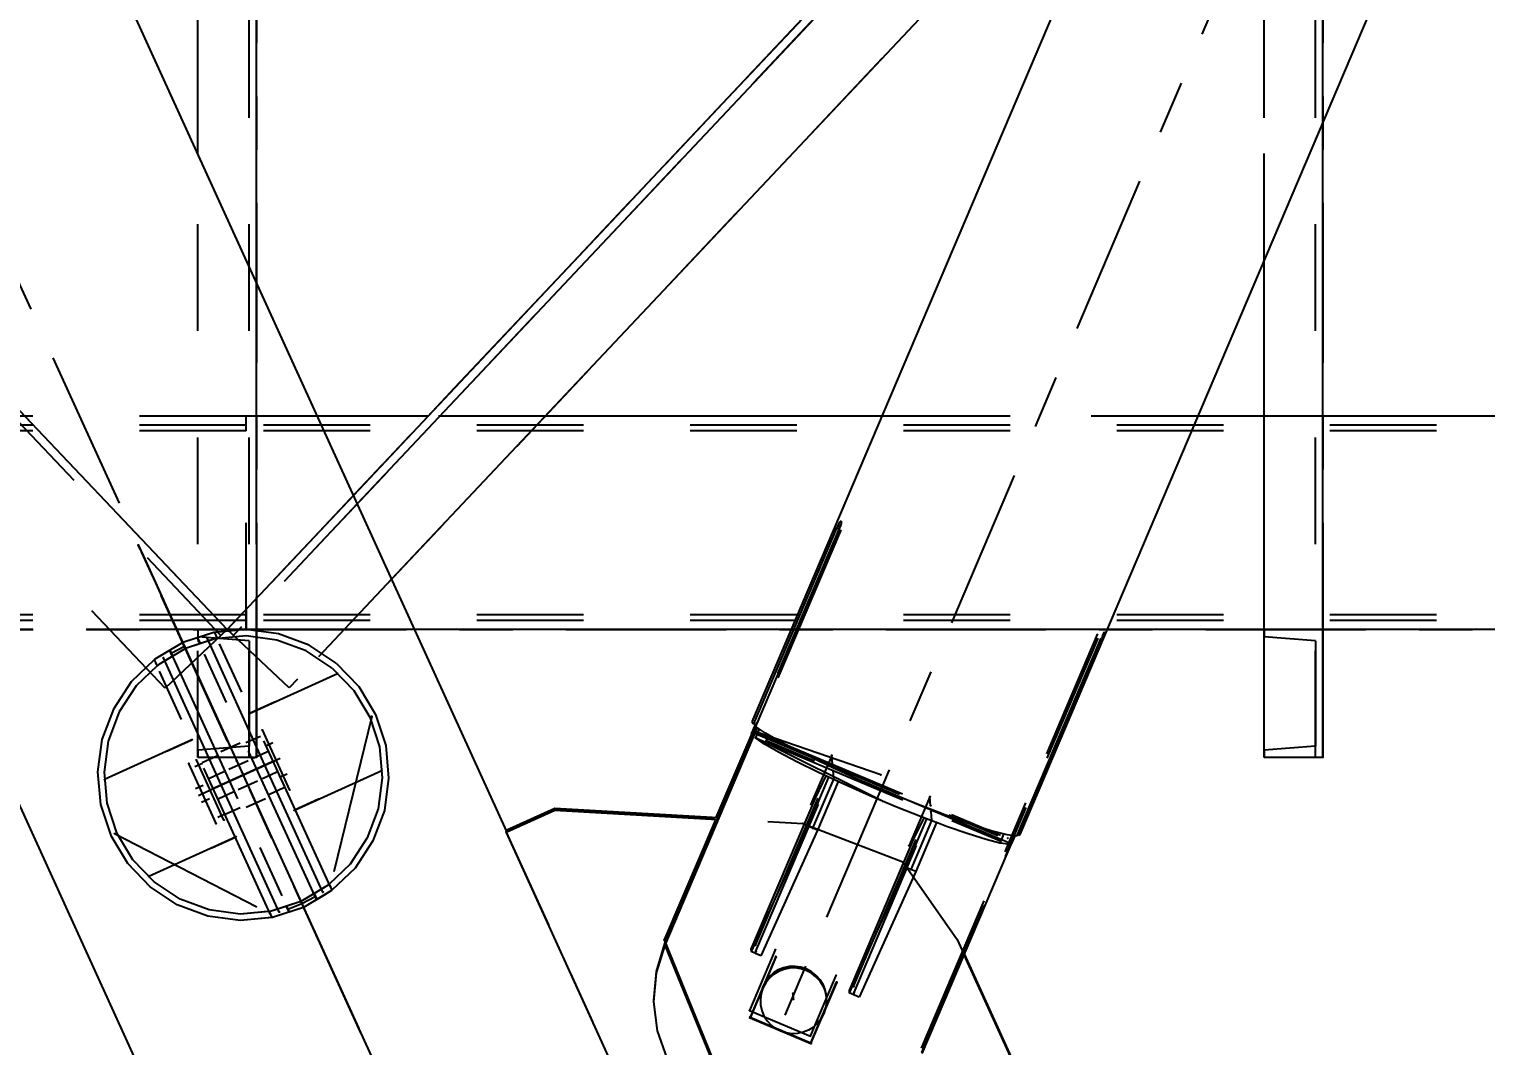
# Model space of a CAD drawing. Header units: millimetres. Extents: x 2368 to 8313, y 7493 to 11698.
# Drawn here: x 4632.32 to 4659.65, y 11265.61 to 11284.68 of the extents above; entities that cross this region are included whole.
import ezdxf

# ---------------------------------------------------------------- set-up
doc = ezdxf.new("R2010")
doc.units = ezdxf.units.MM
for name, pattern in [('XKITLINE00', [0]), ('XKITLINE02', [4, 2, -2]), ('XKITLINE03', [6, 3, -1, 1, -1])]:
    doc.linetypes.add(name, pattern=pattern)
doc.styles.add('ROMANS', font='romans.shx')
doc.dimstyles.new('MD300', dxfattribs={"dimtxt": 2.5, "dimasz": 2.5, "dimexe": 1, "dimexo": 1, "dimgap": 0.5, "dimtad": 1, "dimdec": 1, "dimlfac": 50, "dimrnd": 0.5, "dimdsep": 46, "dimtxsty": 'ROMANS', "dimcen": 1, "dimclrd": 146, "dimclre": 146, "dimclrt": 30, "dimadec": 1, "dimazin": 2, "dimtfac": 1, "dimtdec": 1, "dimtmove": 0, "dimatfit": 1, "dimfxl": 1, "dimtolj": 1, "dimtzin": 0, "dimlwd": -1, "dimlwe": -1, "dimarcsym": 0})

# ---------------------------------------------------------------- blocks, each defined once
blk = doc.blocks.new('*D36')
at = {"color": 146, "transparency": 16777216}
for p, q in [((3888.588, 11276.272), (3888.588, 10979.265)), ((5216.588, 11054.98), (5216.588, 10979.265)), ((3891.088, 10980.265), (5214.088, 10980.265))]:
    blk.add_line(p, q, dxfattribs=at)
for points in [[(3891.088, 10980.681), (3891.088, 10979.848), (3888.588, 10980.265)], [(5214.088, 10980.681), (5214.088, 10979.848), (5216.588, 10980.265)]]:
    blk.add_solid(points, dxfattribs=at)
at = {"layer": 'Defpoints', "color": 0, "transparency": 16777216}
for p in [(3888.588, 11277.272), (5216.588, 11055.98), (5216.588, 10980.265)]:
    blk.add_point(p, dxfattribs=at)
at = {"color": 30, "transparency": 16777216, "insert": (4552.588, 10982.015), "char_height": 2.5, "attachment_point": 5, "style": 'ROMANS'}
blk.add_mtext('\\A1;66400', dxfattribs=at)
blk = doc.blocks.new('*D38')
at = {"color": 146, "transparency": 16777216}
for p, q in [((3888.584, 11276.27), (3888.584, 10968.162)), ((6544.588, 11276.271), (6544.588, 10968.162)), ((6542.088, 10969.162), (3891.084, 10969.162))]:
    blk.add_line(p, q, dxfattribs=at)
for points in [[(3891.084, 10969.579), (3891.084, 10968.745), (3888.584, 10969.162)], [(6542.088, 10969.579), (6542.088, 10968.745), (6544.588, 10969.162)]]:
    blk.add_solid(points, dxfattribs=at)
at = {"layer": 'Defpoints', "color": 0, "transparency": 16777216}
for p in [(3888.584, 11277.27), (6544.588, 11277.271), (3888.584, 10969.162)]:
    blk.add_point(p, dxfattribs=at)
at = {"color": 30, "transparency": 16777216, "insert": (5216.586, 10970.912), "char_height": 2.5, "attachment_point": 5, "style": 'ROMANS'}
blk.add_mtext('\\A1;132800', dxfattribs=at)

msp = doc.modelspace()

# ---------------------------------------------------------------- linework, layer by layer
at = {"color": 8, "linetype": 'XKITLINE03'}
for p, q in [((4642.5881, 11256.9779), (4724.5881, 11449.801)), ((4642.5882, 11256.9779), (4724.5882, 11449.801)), ((4560.5881, 11436.8368), (4724.5881, 11077.119)), ((4560.5882, 11436.8368), (4724.5882, 11077.119)), ((4647.5367, 11275.3524), (4644.2374, 11267.5942)), ((4647.5368, 11275.3524), (4644.2375, 11267.5942)), ((4647.5428, 11275.2685), (4644.2435, 11267.5103)), ((4647.5428, 11275.2685), (4644.2436, 11267.5103)), ((4634.4073, 11274.9217), (4634.3707, 11275.002)), ((4634.3707, 11275.002), (4635.0836, 11273.4384)), ((4634.4073, 11274.9217), (4634.3708, 11275.002)), ((4634.3708, 11275.002), (4635.0836, 11273.4384)), ((4638.5366, 11265.8646), (4634.4073, 11274.9217)), ((4638.5366, 11265.8646), (4634.4073, 11274.9217)), ((4635.0836, 11273.4384), (4636.2188, 11270.9484)), ((4635.0836, 11273.4384), (4636.2189, 11270.9484)), ((4636.7475, 11270.8735), (4635.6607, 11273.2574)), ((4635.6607, 11273.2574), (4635.6607, 11273.2574)), ((4636.7476, 11270.8735), (4635.6607, 11273.2574)), ((4635.6607, 11273.2574), (4635.6607, 11273.2574)), ((4637.9709, 11268.5999), (4635.8335, 11273.2881)), ((4637.9709, 11268.5999), (4635.8335, 11273.2881)), ((4649.0624, 11265.5625), (4652.3617, 11273.3208)), ((4649.0625, 11265.5625), (4652.3617, 11273.3208)), ((4649.0685, 11265.4786), (4652.3678, 11273.2369)), ((4649.0685, 11265.4786), (4652.3678, 11273.2369)), ((4635.2388, 11273.098), (4634.9902, 11272.9682)), ((4635.2388, 11273.098), (4634.9902, 11272.9682)), ((4634.9902, 11272.9682), (4637.1764, 11268.173)), ((4634.9902, 11272.9682), (4637.1764, 11268.173)), ((4637.6859, 11268.4053), (4635.4997, 11273.2005)), ((4637.686, 11268.4053), (4635.4998, 11273.2005)), ((4636.8426, 11268.0855), (4634.7052, 11272.7737)), ((4636.8427, 11268.0855), (4634.7053, 11272.7737)), ((4635.9286, 11270.5001), (4634.8417, 11272.884)), ((4634.8417, 11272.884), (4634.8418, 11272.884)), ((4635.9287, 11270.5001), (4634.8418, 11272.884)), ((4634.8418, 11272.884), (4634.8418, 11272.884)), ((4636.4692, 11271.8456), (4638.1071, 11272.5923)), ((4636.4692, 11271.8456), (4638.107, 11272.5923)), ((4638.107, 11272.5923), (4638.107, 11272.5923)), ((4638.1071, 11272.5923), (4638.1071, 11272.5923)), ((4636.9242, 11272.053), (4636.4692, 11271.8456)), ((4636.9241, 11272.053), (4636.4692, 11271.8456)), ((4636.4692, 11271.8456), (4636.4692, 11271.8456)), ((4636.4692, 11271.8456), (4636.4692, 11271.8456)), ((4638.7493, 11271.7861), (4637.9709, 11268.5999)), ((4638.7493, 11271.7861), (4637.9709, 11268.5999)), ((4635.3773, 11271.3478), (4633.7394, 11270.6011)), ((4635.3773, 11271.3478), (4633.7395, 11270.6011)), ((4634.9223, 11271.1404), (4635.3773, 11271.3478)), ((4634.9224, 11271.1404), (4635.3773, 11271.3478)), ((4635.3773, 11271.3478), (4635.3773, 11271.3478)), ((4635.3773, 11271.3478), (4635.3773, 11271.3478)), ((4637.214, 11270.4047), (4636.6996, 11271.533)), ((4636.6996, 11271.533), (4636.6996, 11271.533)), ((4637.214, 11270.4047), (4636.6996, 11271.533)), ((4636.6996, 11271.533), (4636.6996, 11271.533)), ((4645.8742, 11271.4705), (4645.8861, 11271.4908)), ((4645.8742, 11271.4705), (4645.8861, 11271.4908)), ((4645.8899, 11271.4386), (4645.8742, 11271.4705)), ((4645.8899, 11271.4386), (4645.8742, 11271.4705)), ((4645.8861, 11271.4908), (4650.7388, 11269.4475)), ((4645.8861, 11271.4908), (4650.7387, 11269.4475)), ((4650.7426, 11269.3953), (4645.8899, 11271.4386)), ((4650.7425, 11269.3953), (4645.8899, 11271.4386)), ((4648.2965, 11270.6901), (4645.938, 11271.4997)), ((4645.938, 11271.4997), (4650.6823, 11269.502)), ((4648.2965, 11270.6901), (4645.938, 11271.4997)), ((4645.938, 11271.4997), (4650.6823, 11269.502)), ((4648.3321, 11270.196), (4645.9463, 11271.3841)), ((4645.9463, 11271.3841), (4650.6906, 11269.3864)), ((4648.3322, 11270.196), (4645.9464, 11271.3841)), ((4645.9464, 11271.3841), (4650.6907, 11269.3864)), ((4647.3774, 11271.0545), (4646.9874, 11270.1375)), ((4647.3773, 11271.0545), (4646.9874, 11270.1375)), ((4647.3895, 11270.8867), (4647.3773, 11271.0545)), ((4647.3895, 11270.8867), (4647.3774, 11271.0545)), ((4635.831, 11269.7742), (4635.3166, 11270.9025)), ((4635.3166, 11270.9025), (4635.3166, 11270.9025)), ((4635.831, 11269.7742), (4635.3166, 11270.9025)), ((4635.3166, 11270.9025), (4635.3166, 11270.9025)), ((4635.9765, 11269.8406), (4635.4621, 11270.9688)), ((4635.4621, 11270.9688), (4635.4621, 11270.9688)), ((4635.9766, 11269.8406), (4635.4622, 11270.9688)), ((4635.4622, 11270.9688), (4635.4622, 11270.9688)), ((4636.884, 11270.9357), (4635.7921, 11270.4379)), ((4636.884, 11270.9357), (4635.7922, 11270.4379)), ((4636.2188, 11270.9484), (4637.4833, 11268.1748)), ((4636.2189, 11270.9484), (4637.4834, 11268.1748)), ((4637.8344, 11268.4895), (4636.7475, 11270.8735)), ((4637.8344, 11268.4895), (4636.7476, 11270.8735)), ((4637.2988, 11270.0258), (4638.9367, 11270.7725)), ((4637.2989, 11270.0258), (4638.9367, 11270.7725)), ((4638.9367, 11270.7725), (4638.9367, 11270.7725)), ((4638.9367, 11270.7725), (4638.9367, 11270.7725)), ((4645.9465, 11267.4936), (4647.3895, 11270.8867)), ((4645.9466, 11267.4936), (4647.3895, 11270.8867)), ((4645.9546, 11267.3818), (4647.3976, 11270.7748)), ((4645.9546, 11267.3818), (4647.3975, 11270.7748)), ((4647.3975, 11270.7748), (4647.4097, 11270.607)), ((4647.3976, 11270.7748), (4647.4097, 11270.607)), ((4633.7394, 11270.6011), (4633.7394, 11270.6011)), ((4633.7395, 11270.6011), (4633.7395, 11270.6011)), ((4637.0155, 11268.1162), (4635.9286, 11270.5001)), ((4637.0155, 11268.1162), (4635.9287, 11270.5001)), ((4647.4097, 11270.607), (4647.0197, 11269.69)), ((4647.4097, 11270.607), (4647.0197, 11269.69)), ((4637.214, 11270.4047), (4637.214, 11270.4047)), ((4637.214, 11270.4047), (4637.214, 11270.4047)), ((4637.7538, 11270.2332), (4637.2988, 11270.0258)), ((4637.7538, 11270.2332), (4637.2989, 11270.0258)), ((4649.219, 11270.2791), (4648.829, 11269.362)), ((4649.2189, 11270.2791), (4648.829, 11269.362)), ((4649.2311, 11270.1113), (4649.2189, 11270.2791)), ((4649.2311, 11270.1113), (4649.219, 11270.2791)), ((4637.2988, 11270.0258), (4637.2988, 11270.0258)), ((4637.2989, 11270.0258), (4637.2989, 11270.0258)), ((4641.2724, 11269.6257), (4642.183, 11270.0377)), ((4641.2724, 11269.6257), (4642.183, 11270.0377)), ((4642.183, 11270.0377), (4646.8381, 11269.7771)), ((4642.183, 11270.0377), (4646.838, 11269.7771)), ((4647.7881, 11266.7182), (4649.2311, 11270.1113)), ((4647.7882, 11266.7182), (4649.2311, 11270.1113)), ((4647.7962, 11266.6063), (4649.2392, 11269.9994)), ((4647.7962, 11266.6063), (4649.2391, 11269.9994)), ((4649.2391, 11269.9994), (4649.2513, 11269.8316)), ((4649.2392, 11269.9994), (4649.2513, 11269.8316)), ((4635.831, 11269.7742), (4635.831, 11269.7742)), ((4635.831, 11269.7742), (4635.831, 11269.7742)), ((4635.9765, 11269.8406), (4635.9765, 11269.8406)), ((4635.9766, 11269.8406), (4635.9766, 11269.8406)), ((4646.838, 11269.7771), (4648.7099, 11269.0558)), ((4646.8381, 11269.7771), (4648.7099, 11269.0558)), ((4649.2513, 11269.8316), (4648.8613, 11268.9145)), ((4649.2513, 11269.8316), (4648.8613, 11268.9145)), ((4633.9268, 11269.5875), (4636.8426, 11268.0855)), ((4633.9269, 11269.5875), (4636.8427, 11268.0855)), ((4636.207, 11269.528), (4634.5691, 11268.7813)), ((4636.207, 11269.528), (4634.5691, 11268.7813)), ((4635.752, 11269.3206), (4636.207, 11269.528)), ((4635.7521, 11269.3206), (4636.207, 11269.528)), ((4636.207, 11269.528), (4636.207, 11269.528)), ((4636.207, 11269.528), (4636.207, 11269.528)), ((4649.5368, 11251.4977), (4641.2724, 11269.6257)), ((4649.5368, 11251.4977), (4641.2724, 11269.6257)), ((4650.7544, 11269.4156), (4650.7425, 11269.3953)), ((4650.7545, 11269.4156), (4650.7426, 11269.3953)), ((4648.7099, 11269.0558), (4649.7332, 11267.6012)), ((4648.7099, 11269.0558), (4649.7332, 11267.6012)), ((4634.5691, 11268.7813), (4634.5691, 11268.7813)), ((4634.5691, 11268.7813), (4634.5691, 11268.7813)), ((4637.4374, 11268.2756), (4637.6859, 11268.4053)), ((4637.4374, 11268.2756), (4637.686, 11268.4053)), ((4637.8344, 11268.4895), (4637.8344, 11268.4895)), ((4637.8344, 11268.4895), (4637.8344, 11268.4895)), ((4637.0155, 11268.1162), (4637.0155, 11268.1162)), ((4637.0155, 11268.1162), (4637.0155, 11268.1162)), ((4637.1764, 11268.173), (4637.4374, 11268.2756)), ((4637.1764, 11268.173), (4637.4374, 11268.2756)), ((4637.4833, 11268.1748), (4638.5, 11265.9448)), ((4637.4834, 11268.1748), (4638.5, 11265.9448)), ((4644.2374, 11267.5942), (4645.6282, 11264.1757)), ((4644.2375, 11267.5942), (4645.6282, 11264.1757)), ((4644.2435, 11267.5103), (4645.6342, 11264.0918)), ((4644.2436, 11267.5103), (4645.6343, 11264.0918)), ((4645.9431, 11267.5402), (4645.9465, 11267.4936)), ((4645.9432, 11267.5402), (4645.9466, 11267.4936)), ((4649.7332, 11267.6012), (4653.5738, 11259.1768)), ((4649.7332, 11267.6012), (4653.5738, 11259.1768)), ((4646.3193, 11267.4088), (4645.8357, 11266.2716)), ((4646.3193, 11267.4088), (4645.8357, 11266.2716)), ((4646.3285, 11267.282), (4645.8449, 11266.1448)), ((4646.3284, 11267.282), (4645.8449, 11266.1448)), ((4646.3295, 11267.2671), (4645.8459, 11266.1299)), ((4646.3296, 11267.2671), (4645.846, 11266.1299)), ((4645.958, 11267.3351), (4645.9546, 11267.3818)), ((4645.958, 11267.3351), (4645.9546, 11267.3818)), ((4646.9775, 11265.7909), (4647.4611, 11266.928)), ((4646.9775, 11265.7909), (4647.4611, 11266.928)), ((4646.9866, 11265.6641), (4647.4702, 11266.8012)), ((4646.9867, 11265.6641), (4647.4703, 11266.8012)), ((4646.9877, 11265.6492), (4647.4713, 11266.7863)), ((4646.9878, 11265.6492), (4647.4714, 11266.7863)), ((4647.7847, 11266.7648), (4647.7881, 11266.7182)), ((4647.7848, 11266.7648), (4647.7882, 11266.7182)), ((4646.6489, 11266.5924), (4646.657, 11266.4805)), ((4646.649, 11266.5924), (4646.6571, 11266.4805)), ((4647.7996, 11266.5597), (4647.7962, 11266.6063)), ((4647.7996, 11266.5597), (4647.7962, 11266.6063)), ((4645.8357, 11266.2716), (4646.9775, 11265.7909)), ((4645.8357, 11266.2716), (4646.9775, 11265.7909)), ((4645.8449, 11266.1448), (4646.9867, 11265.6641)), ((4645.8449, 11266.1448), (4646.9866, 11265.6641)), ((4645.8459, 11266.1299), (4646.9877, 11265.6492)), ((4645.846, 11266.1299), (4646.9878, 11265.6492))]:
    msp.add_line(p, q, dxfattribs=at)
at = {"color": 8, "linetype": 'XKITLINE00'}
for p, q in [((4712.0429, 11427.2703), (4645.8786, 11271.6849)), ((4717.0704, 11425.1534), (4650.9061, 11269.568)), ((4575.7522, 11413.3539), (4641.2803, 11269.6244)), ((4568.3579, 11410.017), (4709.0433, 11101.4374)), ((4647.512, 11275.402), (4647.4909, 11275.3618)), ((4647.5308, 11275.4313), (4647.512, 11275.402)), ((4647.5455, 11275.447), (4647.5308, 11275.4313)), ((4647.5529, 11275.404), (4647.5424, 11275.3643)), ((4647.5545, 11275.4474), (4647.5455, 11275.447)), ((4647.5571, 11275.4326), (4647.5529, 11275.404)), ((4647.5545, 11275.4474), (4647.5571, 11275.4326)), ((4647.4695, 11275.3148), (4645.9095, 11271.6466)), ((4647.5098, 11275.2671), (4645.9498, 11271.5989)), ((4647.4909, 11275.3618), (4647.4695, 11275.3148)), ((4647.5163, 11275.2951), (4647.4695, 11275.3148)), ((4647.535, 11275.3433), (4647.4909, 11275.3618)), ((4647.5261, 11275.3182), (4647.5098, 11275.2671)), ((4652.4389, 11273.2223), (4650.879, 11269.5541)), ((4652.4276, 11273.2543), (4652.4032, 11273.2066)), ((4652.4389, 11273.2223), (4652.4178, 11273.2312)), ((4652.4586, 11273.2701), (4652.4387, 11273.2785)), ((4652.4586, 11273.2701), (4652.4389, 11273.2223)), ((4652.4664, 11273.3351), (4652.448, 11273.2987)), ((4652.4747, 11273.3124), (4652.4586, 11273.2701)), ((4652.4804, 11273.3596), (4652.4664, 11273.3351)), ((4652.4857, 11273.345), (4652.4747, 11273.3124)), ((4652.4887, 11273.3698), (4652.4804, 11273.3596)), ((4652.4906, 11273.3648), (4652.4857, 11273.345)), ((4652.4887, 11273.3698), (4652.4906, 11273.3648)), ((4652.4032, 11273.2066), (4650.8432, 11269.5384)), ((4645.9695, 11271.5852), (4644.2425, 11267.5243)), ((4645.9802, 11271.5777), (4644.2446, 11267.4963)), ((4645.941, 11271.6333), (4645.8767, 11271.4821)), ((4645.8786, 11271.6849), (4645.9095, 11271.6466)), ((4645.9521, 11271.6287), (4645.8786, 11271.456)), ((4645.9562, 11271.5945), (4645.8899, 11271.4386)), ((4645.9609, 11271.625), (4645.9095, 11271.6466)), ((4646.1355, 11271.4697), (4645.9498, 11271.5989)), ((4645.8762, 11271.464), (4645.2056, 11269.8871)), ((4645.8835, 11271.4485), (4645.2192, 11269.8863)), ((4645.8742, 11271.4705), (4645.8786, 11271.456)), ((4645.8786, 11271.456), (4645.8899, 11271.4386)), ((4645.9038, 11271.4328), (4645.8899, 11271.4386)), ((4646.0176, 11271.5517), (4645.9464, 11271.3841)), ((4646.116, 11271.2664), (4645.9464, 11271.3841)), ((4646.1893, 11271.4387), (4646.116, 11271.2664)), ((4646.4385, 11271.2953), (4646.1355, 11271.4697)), ((4646.378, 11271.114), (4646.116, 11271.2664)), ((4646.7214, 11270.9335), (4646.378, 11271.114)), ((4646.8394, 11271.0874), (4646.4385, 11271.2953)), ((4647.3182, 11270.8564), (4646.8394, 11271.0874)), ((4647.1317, 11270.7324), (4646.7214, 11270.9335)), ((4647.8509, 11270.6139), (4647.3182, 11270.8564)), ((4647.3176, 11270.6458), (4646.9277, 11269.7288)), ((4647.2671, 11270.6696), (4647.0715, 11270.2634)), ((4647.4991, 11270.562), (4647.1118, 11269.6512)), ((4647.5917, 11270.5191), (4647.1317, 11270.7324)), ((4647.3176, 11270.6462), (4647.3176, 11270.6458)), ((4647.326, 11270.6423), (4647.3176, 11270.6458)), ((4648.082, 11270.3026), (4647.5917, 11270.5191)), ((4648.4107, 11270.372), (4647.8509, 11270.6139)), ((4647.0715, 11270.2634), (4645.8626, 11267.4205)), ((4648.5822, 11270.092), (4648.082, 11270.3026)), ((4648.9696, 11270.1428), (4648.4107, 11270.372)), ((4642.1817, 11270.0564), (4641.2711, 11269.6444)), ((4642.1844, 11270.0191), (4641.2738, 11269.6071)), ((4642.1817, 11270.0564), (4642.1844, 11270.0191)), ((4645.2464, 11269.8848), (4642.1817, 11270.0564)), ((4645.231, 11269.8485), (4642.1844, 11270.0191)), ((4649.071, 11269.8962), (4648.5822, 11270.092)), ((4649.4996, 11269.9379), (4648.9696, 11270.1428)), ((4649.974, 11269.7675), (4649.4996, 11269.9379)), ((4646.9277, 11269.7288), (4645.8659, 11267.3739)), ((4647.1118, 11269.6512), (4646.9277, 11269.7288)), ((4649.1565, 11269.8639), (4648.7692, 11268.9533)), ((4649.1038, 11269.8838), (4648.9131, 11269.4879)), ((4649.3434, 11269.7928), (4648.9534, 11268.8758)), ((4649.335, 11269.7963), (4649.071, 11269.8962)), ((4649.3434, 11269.7928), (4649.335, 11269.7963)), ((4649.3434, 11269.7932), (4649.3434, 11269.7928)), ((4649.5281, 11269.7233), (4649.3435, 11269.7931)), ((4649.9342, 11269.5807), (4649.5281, 11269.7233)), ((4650.3692, 11269.6402), (4649.974, 11269.7675)), ((4641.2733, 11269.6132), (4641.2738, 11269.6071)), ((4641.2738, 11269.6071), (4649.5382, 11251.4791)), ((4647.1118, 11269.6512), (4646.0501, 11267.2964)), ((4648.9131, 11269.4879), (4647.7042, 11266.6451)), ((4650.8042, 11269.5437), (4649.0695, 11265.4647)), ((4650.2722, 11269.4743), (4649.9342, 11269.5807)), ((4650.5279, 11269.4086), (4650.2722, 11269.4743)), ((4650.6652, 11269.5624), (4650.3692, 11269.6402)), ((4650.6006, 11269.5794), (4650.5279, 11269.4086)), ((4650.6907, 11269.3864), (4650.5279, 11269.4086)), ((4650.8432, 11269.5384), (4650.6652, 11269.5624)), ((4650.7601, 11269.5496), (4650.6907, 11269.3864)), ((4650.752, 11269.404), (4650.7426, 11269.3953)), ((4650.811, 11269.5428), (4650.752, 11269.404)), ((4650.879, 11269.5541), (4650.8543, 11269.5645)), ((4650.9061, 11269.568), (4650.879, 11269.5541)), ((4648.7692, 11268.9533), (4647.7075, 11266.5985)), ((4648.9534, 11268.8758), (4647.8917, 11266.5209)), ((4648.9534, 11268.8758), (4648.7692, 11268.9533)), ((4644.2425, 11267.5243), (4644.0828, 11267.0025)), ((4644.2446, 11267.4963), (4644.0848, 11266.9746)), ((4644.2425, 11267.5243), (4644.2446, 11267.4963)), ((4645.8626, 11267.4205), (4645.8659, 11267.3739)), ((4646.0501, 11267.2964), (4645.8659, 11267.3739)), ((4649.8565, 11267.3151), (4653.0453, 11260.3204)), ((4649.8634, 11267.3314), (4653.0592, 11260.3214)), ((4644.0828, 11267.0025), (4644.0355, 11266.4592)), ((4644.0848, 11266.9746), (4644.0375, 11266.4312)), ((4644.0828, 11267.0025), (4644.0848, 11266.9746)), ((4646.2835, 11266.9729), (4646.2033, 11266.9008)), ((4646.2846, 11266.958), (4646.2044, 11266.8859)), ((4646.2846, 11266.958), (4646.2044, 11266.8859)), ((4646.2857, 11266.9431), (4646.2054, 11266.871)), ((4646.3751, 11267.0301), (4646.2835, 11266.9729)), ((4646.3762, 11267.0152), (4646.2846, 11266.958)), ((4646.3762, 11267.0152), (4646.2846, 11266.958)), ((4646.3773, 11267.0003), (4646.2857, 11266.9431)), ((4646.4753, 11267.0706), (4646.3751, 11267.0301)), ((4646.4764, 11267.0556), (4646.3762, 11267.0152)), ((4646.4764, 11267.0556), (4646.3762, 11267.0152)), ((4646.4775, 11267.0407), (4646.3773, 11267.0003)), ((4646.581, 11267.0931), (4646.4753, 11267.0706)), ((4646.5821, 11267.0782), (4646.4764, 11267.0556)), ((4646.5821, 11267.0782), (4646.4764, 11267.0556)), ((4646.5832, 11267.0632), (4646.4775, 11267.0407)), ((4646.689, 11267.097), (4646.581, 11267.0931)), ((4646.6901, 11267.0821), (4646.5821, 11267.0782)), ((4646.6901, 11267.0821), (4646.5821, 11267.0782)), ((4646.6912, 11267.0672), (4646.5832, 11267.0632)), ((4646.796, 11267.0822), (4646.689, 11267.097)), ((4646.7971, 11267.0672), (4646.6901, 11267.0821)), ((4646.7971, 11267.0672), (4646.6901, 11267.0821)), ((4646.7982, 11267.0523), (4646.6912, 11267.0672)), ((4646.8988, 11267.0491), (4646.796, 11267.0822)), ((4646.8999, 11267.0341), (4646.7971, 11267.0672)), ((4646.8999, 11267.0341), (4646.7971, 11267.0672)), ((4646.901, 11267.0192), (4646.7982, 11267.0523)), ((4646.8988, 11267.0491), (4646.8999, 11267.0341)), ((4646.9943, 11266.9987), (4646.8988, 11267.0491)), ((4646.9954, 11266.9838), (4646.8999, 11267.0341)), ((4646.8999, 11267.0341), (4646.901, 11267.0192)), ((4646.9954, 11266.9838), (4646.8999, 11267.0341)), ((4646.9965, 11266.9688), (4646.901, 11267.0192)), ((4647.0795, 11266.9326), (4646.9943, 11266.9987)), ((4647.0806, 11266.9176), (4646.9954, 11266.9838)), ((4647.0806, 11266.9176), (4646.9954, 11266.9838)), ((4647.0817, 11266.9027), (4646.9965, 11266.9688)), ((4647.0795, 11266.9326), (4647.1519, 11266.8527)), ((4646.0862, 11266.7209), (4646.0528, 11266.6185)), ((4646.0872, 11266.706), (4646.0539, 11266.6036)), ((4646.0872, 11266.706), (4646.0539, 11266.6036)), ((4646.0883, 11266.691), (4646.055, 11266.5887)), ((4646.1368, 11266.8159), (4646.0862, 11266.7209)), ((4646.0862, 11266.7209), (4646.0872, 11266.706)), ((4646.1379, 11266.801), (4646.0872, 11266.706)), ((4646.1379, 11266.801), (4646.0872, 11266.706)), ((4646.0872, 11266.706), (4646.0883, 11266.691)), ((4646.139, 11266.7861), (4646.0883, 11266.691)), ((4646.2033, 11266.9008), (4646.1368, 11266.8159)), ((4646.2044, 11266.8859), (4646.1379, 11266.801)), ((4646.2044, 11266.8859), (4646.1379, 11266.801)), ((4646.2054, 11266.871), (4646.139, 11266.7861)), ((4647.0806, 11266.9176), (4647.153, 11266.8378)), ((4647.0806, 11266.9176), (4647.153, 11266.8378)), ((4647.0817, 11266.9027), (4647.1541, 11266.8229)), ((4647.1519, 11266.8527), (4647.2092, 11266.7615)), ((4647.153, 11266.8378), (4647.2103, 11266.7466)), ((4647.153, 11266.8378), (4647.2103, 11266.7466)), ((4647.1541, 11266.8229), (4647.2114, 11266.7317)), ((4647.2092, 11266.7615), (4647.2498, 11266.6618)), ((4647.2103, 11266.7466), (4647.2509, 11266.6469)), ((4647.2103, 11266.7466), (4647.2509, 11266.6469)), ((4647.2114, 11266.7317), (4647.252, 11266.632)), ((4647.2498, 11266.6618), (4647.2724, 11266.5566)), ((4644.0355, 11266.4592), (4644.0375, 11266.4312)), ((4644.0375, 11266.4312), (4644.1047, 11265.89)), ((4646.0528, 11266.6185), (4646.0379, 11266.5119)), ((4646.0539, 11266.6036), (4646.039, 11266.497)), ((4646.0539, 11266.6036), (4646.039, 11266.497)), ((4646.055, 11266.5887), (4646.04, 11266.4821)), ((4646.04, 11266.4821), (4646.0439, 11266.3745)), ((4647.2509, 11266.6469), (4647.2734, 11266.5417)), ((4647.2509, 11266.6469), (4647.2734, 11266.5417)), ((4647.252, 11266.632), (4647.2745, 11266.5268)), ((4647.2784, 11266.4192), (4647.2634, 11266.3127)), ((4647.2745, 11266.5268), (4647.2784, 11266.4192)), ((4647.7042, 11266.6451), (4647.7075, 11266.5985)), ((4647.8917, 11266.5209), (4647.7075, 11266.5985)), ((4646.0439, 11266.3745), (4646.0665, 11266.2693)), ((4646.0665, 11266.2693), (4646.107, 11266.1696)), ((4646.107, 11266.1696), (4646.1644, 11266.0784)), ((4647.1794, 11266.1152), (4647.113, 11266.0303)), ((4647.2301, 11266.2103), (4647.1794, 11266.1152)), ((4647.2634, 11266.3127), (4647.2301, 11266.2103)), ((4644.1047, 11265.89), (4644.2835, 11265.3747)), ((4646.1644, 11266.0784), (4646.2367, 11265.9986)), ((4646.322, 11265.9325), (4646.2367, 11265.9986)), ((4646.4174, 11265.8821), (4646.322, 11265.9325)), ((4646.5202, 11265.849), (4646.4174, 11265.8821)), ((4646.6273, 11265.8342), (4646.5202, 11265.849)), ((4646.7353, 11265.8381), (4646.6273, 11265.8342)), ((4646.8409, 11265.8606), (4646.7353, 11265.8381)), ((4646.9411, 11265.901), (4646.8409, 11265.8606)), ((4647.0327, 11265.9582), (4646.9411, 11265.901)), ((4647.113, 11266.0303), (4647.0327, 11265.9582))]:
    msp.add_line(p, q, dxfattribs=at)
at = {"color": 3, "linetype": 'XKITLINE02'}
for p, q in [((4635.922, 11273.3061), (4616.432, 11293.8566)), ((4636.0381, 11273.4162), (4616.5481, 11293.9667)), ((4655.3854, 11293.9644), (4636.0381, 11273.4162)), ((4655.5019, 11293.8547), (4636.1546, 11273.3065)), ((4635.4881, 11271.0162), (4635.4881, 11293.4162)), ((4636.4481, 11271.0162), (4636.4481, 11293.4162)), ((4636.4481, 11271.0162), (4636.4481, 11293.4162)), ((4636.5881, 11271.0162), (4636.5881, 11293.4162)), ((4655.4881, 11280.3425), (4655.4881, 11293.4162)), ((4655.4881, 11271.0162), (4655.4881, 11293.4162)), ((4656.4481, 11271.0162), (4656.4481, 11293.4162)), ((4656.4481, 11271.0162), (4656.4481, 11293.4162)), ((4656.5881, 11282.9291), (4656.5881, 11293.4162)), ((4656.5881, 11271.0162), (4656.5881, 11293.4162)), ((4634.8771, 11272.3152), (4615.3872, 11292.8657)), ((4656.5503, 11292.8676), (4637.203, 11272.3194)), ((4636.0381, 11273.4162), (4625.6349, 11284.3855)), ((4635.922, 11273.3061), (4625.839, 11283.9378)), ((4635.4881, 11271.0162), (4635.4881, 11282.3291)), ((4634.8772, 11272.3152), (4627.6763, 11279.9079)), ((4636.5881, 11271.0162), (4636.5881, 11279.9163)), ((4636.3956, 11277.4162), (4299.3994, 11277.4162)), ((4636.3955, 11277.4162), (4299.3994, 11277.4162)), ((4636.3955, 11277.4162), (4628.8123, 11277.4162)), ((4636.3955, 11273.4162), (4636.3955, 11277.4162)), ((4636.3956, 11277.4162), (4636.3956, 11277.4162)), ((4636.3956, 11277.1398), (4636.3956, 11277.4162)), ((4636.3956, 11273.4162), (4636.3956, 11277.4162)), ((4637.7279, 11277.4162), (4636.3956, 11277.4162)), ((4970.7229, 11277.4162), (4636.3956, 11277.4162)), ((4970.7228, 11277.4162), (4636.3956, 11277.4162)), ((4636.3956, 11277.1398), (4636.3956, 11277.4162)), ((4636.3956, 11273.4162), (4636.3956, 11277.4162)), ((4636.3956, 11277.1398), (4636.3956, 11277.4162)), ((4636.3956, 11273.4162), (4636.3956, 11277.4162)), ((4642.0019, 11277.4162), (4639.8043, 11277.4162)), ((4654.2436, 11277.4162), (4648.3158, 11277.4162)), ((4656.5881, 11277.4162), (4655.4881, 11277.4162)), ((4636.3956, 11277.2462), (4299.3994, 11277.2462)), ((4636.3955, 11277.2462), (4299.3994, 11277.2462)), ((4636.3956, 11277.1398), (4299.3994, 11277.1398)), ((4636.3955, 11277.1398), (4299.3994, 11277.1398)), ((4970.7229, 11277.2462), (4636.3956, 11277.2462)), ((4970.7228, 11277.2462), (4636.3956, 11277.2462)), ((4970.7229, 11277.1398), (4636.3956, 11277.1398)), ((4970.7228, 11277.1398), (4636.3956, 11277.1398)), ((4638.4053, 11275.9304), (4636.0381, 11273.4162)), ((4638.477, 11275.7731), (4636.1546, 11273.3065)), ((4639.1223, 11274.3578), (4637.203, 11272.3194)), ((4636.3955, 11273.7958), (4636.3955, 11273.4162)), ((4636.3956, 11273.7959), (4636.3956, 11273.4162)), ((4636.3956, 11273.6926), (4299.3994, 11273.6926)), ((4636.3955, 11273.6926), (4299.3994, 11273.6926)), ((4636.3956, 11273.5862), (4299.3994, 11273.5862)), ((4636.3955, 11273.5862), (4299.3994, 11273.5862)), ((4970.7229, 11273.6926), (4636.3956, 11273.6926)), ((4970.7228, 11273.6926), (4636.3956, 11273.6926)), ((4970.7229, 11273.5862), (4636.3956, 11273.5862)), ((4970.7228, 11273.5862), (4636.3956, 11273.5862)), ((4636.3956, 11273.4162), (4299.3994, 11273.4162)), ((4636.3955, 11273.4162), (4630.6359, 11273.4162)), ((4636.0381, 11273.4162), (4634.8771, 11272.3152)), ((4636.0381, 11273.4162), (4634.8772, 11272.3152)), ((4635.7867, 11273.3605), (4635.2056, 11273.1708)), ((4635.4734, 11273.2583), (4635.2056, 11273.1708)), ((4635.811, 11273.243), (4635.2554, 11273.0616)), ((4635.6361, 11273.3113), (4635.4734, 11273.2583)), ((4635.4734, 11273.2583), (4635.5232, 11273.1491)), ((4635.4734, 11273.2583), (4635.5232, 11273.1491)), ((4635.4735, 11273.2583), (4635.5232, 11273.1491)), ((4635.4735, 11273.2583), (4635.5232, 11273.1491)), ((4635.4814, 11273.2609), (4635.5312, 11273.1517)), ((4635.4814, 11273.2609), (4635.5312, 11273.1517)), ((4635.4881, 11273.4162), (4635.4881, 11273.2802)), ((4636.5881, 11273.4162), (4635.4881, 11273.4162)), ((4635.4881, 11273.4162), (4635.4881, 11273.2802)), ((4636.4481, 11273.2034), (4635.4881, 11273.2802)), ((4635.7867, 11273.3605), (4635.6361, 11273.3113)), ((4635.811, 11273.243), (4635.6858, 11273.2022)), ((4636.3955, 11273.4162), (4635.7867, 11273.3605)), ((4635.8, 11273.3617), (4635.7867, 11273.3605)), ((4635.7999, 11273.3617), (4635.8523, 11273.2468)), ((4635.7999, 11273.3617), (4635.8523, 11273.2468)), ((4636.3955, 11273.4162), (4635.8, 11273.3617)), ((4635.8, 11273.3617), (4635.8524, 11273.2468)), ((4635.8, 11273.3617), (4635.8524, 11273.2468)), ((4636.393, 11273.2962), (4635.811, 11273.243)), ((4636.393, 11273.2962), (4635.811, 11273.243)), ((4637.203, 11272.3194), (4636.0381, 11273.4162)), ((4637.203, 11272.3194), (4636.0381, 11273.4162)), ((4636.9723, 11273.2186), (4636.393, 11273.2962)), ((4636.9723, 11273.2186), (4636.393, 11273.2962)), ((4637.0014, 11273.335), (4636.3955, 11273.4162)), ((4637.0014, 11273.335), (4636.3955, 11273.4162)), ((4636.3956, 11273.4162), (4636.3956, 11273.4162)), ((4970.7229, 11273.4162), (4636.3956, 11273.4162)), ((4639.5516, 11273.4162), (4636.3956, 11273.4162)), ((4970.7228, 11273.4162), (4636.3956, 11273.4162)), ((4636.5881, 11273.4162), (4636.5881, 11271.0162)), ((4636.5881, 11273.4162), (4636.5881, 11271.0162)), ((4637.5198, 11273.014), (4636.9723, 11273.2186)), ((4637.5197, 11273.014), (4636.9723, 11273.2186)), ((4637.5741, 11273.121), (4637.0014, 11273.335)), ((4637.5741, 11273.121), (4637.0014, 11273.335)), ((4652.5426, 11273.4162), (4646.6148, 11273.4162)), ((4656.5881, 11273.4162), (4655.4881, 11273.4162)), ((4655.4881, 11273.4162), (4655.4881, 11273.2802)), ((4656.5881, 11273.4162), (4655.4881, 11273.4162)), ((4655.4881, 11273.4162), (4655.4881, 11273.2802)), ((4656.4481, 11273.2034), (4655.4881, 11273.2802)), ((4656.5881, 11273.4162), (4656.5881, 11271.0162)), ((4656.5881, 11273.4162), (4656.5881, 11271.0162)), ((4634.8172, 11272.938), (4634.6812, 11272.8565)), ((4635.2056, 11273.1708), (4634.6813, 11272.8565)), ((4635.2554, 11273.0616), (4634.7541, 11272.7612)), ((4635.2056, 11273.1708), (4634.8172, 11272.938)), ((4635.2554, 11273.0616), (4634.8669, 11272.8288)), ((4634.9567, 11273.0216), (4635.0065, 11272.9125)), ((4634.9567, 11273.0216), (4635.0065, 11272.9125)), ((4634.9639, 11273.0259), (4635.0137, 11272.9168)), ((4634.9639, 11273.0259), (4635.0137, 11272.9168)), ((4634.9639, 11273.0259), (4635.0137, 11272.9168)), ((4634.9639, 11273.0259), (4635.0137, 11272.9168)), ((4635.6858, 11273.2022), (4635.2554, 11273.0616)), ((4636.4481, 11273.2034), (4636.4481, 11271.229)), ((4636.4481, 11273.2034), (4636.4481, 11271.229)), ((4638.0079, 11272.6927), (4637.5197, 11273.014)), ((4638.008, 11272.6927), (4637.5198, 11273.014)), ((4638.0848, 11272.7849), (4637.5741, 11273.121)), ((4638.0847, 11272.7849), (4637.5741, 11273.121)), ((4656.4481, 11273.2034), (4656.4481, 11271.229)), ((4656.4481, 11273.2034), (4656.4481, 11271.229)), ((4634.6716, 11272.8473), (4634.24, 11272.4334)), ((4634.6717, 11272.8473), (4634.24, 11272.4334)), ((4634.7241, 11272.7324), (4634.3322, 11272.3567)), ((4634.7241, 11272.7324), (4634.3322, 11272.3567)), ((4634.6716, 11272.8473), (4634.7241, 11272.7324)), ((4634.6717, 11272.8473), (4634.6716, 11272.8473)), ((4634.6813, 11272.8565), (4634.6717, 11272.8473)), ((4634.6812, 11272.8565), (4634.6717, 11272.8473)), ((4634.6717, 11272.8473), (4634.6717, 11272.8473)), ((4634.6717, 11272.8473), (4634.7241, 11272.7324)), ((4634.6717, 11272.8473), (4634.7241, 11272.7324)), ((4634.6717, 11272.8473), (4634.7241, 11272.7324)), ((4634.7489, 11272.7562), (4634.7241, 11272.7324)), ((4634.7304, 11272.7385), (4634.7241, 11272.7324)), ((4634.7241, 11272.7324), (4634.7241, 11272.7324)), ((4634.7241, 11272.7324), (4634.7241, 11272.7324)), ((4634.7541, 11272.7612), (4634.7304, 11272.7385)), ((4634.7541, 11272.7612), (4634.7489, 11272.7562)), ((4634.8669, 11272.8288), (4634.7541, 11272.7612)), ((4638.0079, 11272.6927), (4638.4124, 11272.2708)), ((4638.008, 11272.6927), (4638.4125, 11272.2708)), ((4638.0847, 11272.7849), (4638.5078, 11272.3436)), ((4638.0848, 11272.7849), (4638.5078, 11272.3436)), ((4634.24, 11272.4334), (4633.9039, 11271.9228)), ((4634.24, 11272.4334), (4633.9039, 11271.9228)), ((4634.3322, 11272.3567), (4634.0109, 11271.8684)), ((4634.3322, 11272.3567), (4634.0109, 11271.8684)), ((4638.4124, 11272.2708), (4638.7129, 11271.7695)), ((4638.4125, 11272.2708), (4638.7129, 11271.7695)), ((4638.5078, 11272.3436), (4638.8221, 11271.8193)), ((4638.5078, 11272.3436), (4638.8221, 11271.8193)), ((4633.9039, 11271.9228), (4633.6899, 11271.3501)), ((4633.9039, 11271.9228), (4633.6899, 11271.3501)), ((4634.0109, 11271.8684), (4633.8063, 11271.321)), ((4634.0109, 11271.8684), (4633.8063, 11271.321)), ((4638.7129, 11271.7695), (4638.8943, 11271.2139)), ((4638.7129, 11271.7695), (4638.8943, 11271.2139)), ((4638.8221, 11271.8193), (4639.0119, 11271.2381)), ((4638.8221, 11271.8193), (4639.0118, 11271.2381)), ((4633.6899, 11271.3501), (4633.6087, 11270.7442)), ((4633.6899, 11271.3501), (4633.6087, 11270.7442)), ((4633.8063, 11271.321), (4633.7286, 11270.7417)), ((4633.8063, 11271.321), (4633.7287, 11270.7417)), ((4636.3912, 11271.2935), (4636.6642, 11271.4179)), ((4636.3912, 11271.2935), (4636.6641, 11271.4179)), ((4636.4481, 11271.229), (4635.4881, 11271.1522)), ((4635.4881, 11271.1522), (4635.4881, 11271.0162)), ((4635.4881, 11271.1522), (4635.4881, 11271.0162)), ((4635.5723, 11270.9201), (4635.8453, 11271.0446)), ((4635.5723, 11270.9201), (4635.8452, 11271.0446)), ((4635.9177, 11271.1267), (4636.2817, 11271.2926)), ((4635.9177, 11271.1267), (4636.2817, 11271.2926)), ((4636.5239, 11271.0023), (4636.7969, 11271.1268)), ((4636.524, 11271.0023), (4636.7969, 11271.1268)), ((4636.7513, 11271.2269), (4636.8969, 11271.2932)), ((4636.7513, 11271.2269), (4636.8968, 11271.2932)), ((4638.8943, 11271.2139), (4638.9475, 11270.6319)), ((4638.8943, 11271.2139), (4638.9475, 11270.6319)), ((4639.0118, 11271.2381), (4639.0675, 11270.6294)), ((4639.0119, 11271.2381), (4639.0675, 11270.6294)), ((4656.4481, 11271.229), (4655.4881, 11271.1522)), ((4655.4881, 11271.1522), (4655.4881, 11271.0162)), ((4655.4881, 11271.1522), (4655.4881, 11271.0162)), ((4635.4308, 11270.8447), (4635.5764, 11270.911)), ((4635.4309, 11270.8447), (4635.5765, 11270.911)), ((4636.5881, 11271.0162), (4635.4881, 11271.0162)), ((4636.5881, 11271.0162), (4635.4881, 11271.0162)), ((4636.5881, 11271.0162), (4635.4881, 11271.0162)), ((4635.705, 11270.629), (4635.978, 11270.7534)), ((4635.7051, 11270.629), (4635.978, 11270.7534)), ((4635.7921, 11270.4379), (4636.884, 11270.9357)), ((4635.7922, 11270.4379), (4636.884, 11270.9357)), ((4636.069, 11270.7949), (4636.433, 11270.9608)), ((4636.069, 11270.7949), (4636.4329, 11270.9608)), ((4636.1561, 11270.6038), (4636.5201, 11270.7698)), ((4636.1561, 11270.6038), (4636.52, 11270.7698)), ((4636.611, 11270.8112), (4636.884, 11270.9357)), ((4636.6111, 11270.8112), (4636.884, 11270.9357)), ((4636.884, 11270.9357), (4637.0296, 11271.0021)), ((4636.884, 11270.9357), (4637.0296, 11271.0021)), ((4656.5881, 11271.0162), (4655.4881, 11271.0162)), ((4656.5881, 11271.0162), (4655.4881, 11271.0162)), ((4633.6087, 11270.7442), (4633.6644, 11270.1354)), ((4633.6087, 11270.7442), (4633.6643, 11270.1354)), ((4633.7286, 11270.7417), (4633.7819, 11270.1597)), ((4633.7287, 11270.7417), (4633.7819, 11270.1597)), ((4635.4429, 11270.4325), (4635.5885, 11270.4989)), ((4635.4429, 11270.4325), (4635.5885, 11270.4989)), ((4635.7921, 11270.4379), (4636.0651, 11270.5623)), ((4635.7922, 11270.4379), (4636.0651, 11270.5623)), ((4636.2432, 11270.4127), (4636.6072, 11270.5787)), ((4636.2432, 11270.4127), (4636.6072, 11270.5787)), ((4636.6982, 11270.6202), (4636.9712, 11270.7446)), ((4636.6982, 11270.6202), (4636.9711, 11270.7446)), ((4637.0168, 11270.6445), (4637.1624, 11270.7109)), ((4637.0168, 11270.6445), (4637.1623, 11270.7109)), ((4638.9475, 11270.6319), (4638.8699, 11270.0526)), ((4638.9475, 11270.6319), (4638.8699, 11270.0526)), ((4639.0675, 11270.6294), (4638.9863, 11270.0235)), ((4639.0675, 11270.6294), (4638.9863, 11270.0235)), ((4635.501, 11270.3051), (4635.6466, 11270.3715)), ((4635.501, 11270.3051), (4635.6465, 11270.3715)), ((4635.559, 11270.1778), (4635.7046, 11270.2441)), ((4635.5591, 11270.1778), (4635.7047, 11270.2441)), ((4635.6465, 11270.3715), (4635.7921, 11270.4379)), ((4635.6466, 11270.3715), (4635.7922, 11270.4379)), ((4635.8792, 11270.2468), (4636.1522, 11270.3713)), ((4635.8793, 11270.2468), (4636.1523, 11270.3713)), ((4636.3945, 11270.0809), (4636.7585, 11270.2469)), ((4636.3945, 11270.0809), (4636.7584, 11270.2469)), ((4636.8309, 11270.329), (4637.1039, 11270.4534)), ((4636.8309, 11270.329), (4637.1039, 11270.4534)), ((4633.6643, 11270.1354), (4633.8541, 11269.5543)), ((4633.6644, 11270.1354), (4633.8541, 11269.5543)), ((4633.7819, 11270.1597), (4633.9633, 11269.6041)), ((4633.7819, 11270.1597), (4633.9632, 11269.6041)), ((4635.8623, 11269.8984), (4636.0078, 11269.9647)), ((4635.8623, 11269.8984), (4636.0079, 11269.9647)), ((4636.012, 11269.9556), (4636.285, 11270.0801)), ((4636.012, 11269.9556), (4636.285, 11270.0801)), ((4638.8699, 11270.0526), (4638.6653, 11269.5051)), ((4638.8699, 11270.0526), (4638.6653, 11269.5051)), ((4638.9863, 11270.0235), (4638.7723, 11269.4508)), ((4638.9863, 11270.0235), (4638.7723, 11269.4508)), ((4633.8541, 11269.5543), (4634.1684, 11269.0299)), ((4633.8541, 11269.5543), (4634.1683, 11269.0299)), ((4633.9632, 11269.6041), (4634.2637, 11269.1028)), ((4633.9633, 11269.6041), (4634.2637, 11269.1028)), ((4638.6653, 11269.5051), (4638.344, 11269.0169)), ((4638.6653, 11269.5051), (4638.344, 11269.0169)), ((4638.7723, 11269.4508), (4638.4362, 11268.9401)), ((4638.7723, 11269.4508), (4638.4362, 11268.9401)), ((4634.1683, 11269.0299), (4634.5914, 11268.5887)), ((4634.1684, 11269.0299), (4634.5915, 11268.5887)), ((4634.2637, 11269.1028), (4634.6682, 11268.6809)), ((4634.2637, 11269.1028), (4634.6682, 11268.6809)), ((4638.344, 11269.0169), (4637.9521, 11268.6412)), ((4638.344, 11269.0169), (4637.9521, 11268.6412)), ((4638.4362, 11268.9401), (4638.0045, 11268.5262)), ((4638.4362, 11268.9401), (4638.0045, 11268.5262)), ((4635.1021, 11268.2526), (4634.5914, 11268.5887)), ((4635.1021, 11268.2526), (4634.5915, 11268.5887)), ((4635.1565, 11268.3596), (4634.6682, 11268.6809)), ((4635.1564, 11268.3596), (4634.6682, 11268.6809)), ((4637.9221, 11268.6124), (4637.4208, 11268.312)), ((4637.9221, 11268.6124), (4637.8092, 11268.5448)), ((4637.9457, 11268.6351), (4637.9221, 11268.6124)), ((4637.9273, 11268.6174), (4637.9221, 11268.6124)), ((4637.9521, 11268.6412), (4637.9273, 11268.6174)), ((4637.9521, 11268.6412), (4637.9457, 11268.6351)), ((4637.9521, 11268.6412), (4638.0045, 11268.5262)), ((4637.9521, 11268.6412), (4638.0045, 11268.5262)), ((4637.9521, 11268.6412), (4637.9521, 11268.6412)), ((4637.9521, 11268.6412), (4637.9521, 11268.6412)), ((4637.9521, 11268.6412), (4638.0045, 11268.5262)), ((4637.9521, 11268.6412), (4638.0045, 11268.5262)), ((4635.7039, 11268.155), (4635.1564, 11268.3596)), ((4635.7039, 11268.155), (4635.1565, 11268.3596)), ((4637.4208, 11268.312), (4636.8652, 11268.1306)), ((4637.4208, 11268.312), (4636.9903, 11268.1714)), ((4637.6625, 11268.4568), (4637.4208, 11268.312)), ((4637.995, 11268.5171), (4637.4706, 11268.2028)), ((4637.859, 11268.4356), (4637.4706, 11268.2028)), ((4637.8092, 11268.5448), (4637.6625, 11268.4568)), ((4637.6625, 11268.4568), (4637.7123, 11268.3476)), ((4637.6625, 11268.4568), (4637.7123, 11268.3476)), ((4637.6625, 11268.4568), (4637.7123, 11268.3476)), ((4637.6625, 11268.4568), (4637.7123, 11268.3476)), ((4637.6697, 11268.4611), (4637.7194, 11268.3519)), ((4637.6697, 11268.4611), (4637.7195, 11268.3519)), ((4637.9949, 11268.5171), (4637.859, 11268.4356)), ((4638.0045, 11268.5262), (4637.9949, 11268.5171)), ((4638.0045, 11268.5262), (4637.995, 11268.5171)), ((4638.0045, 11268.5262), (4638.0045, 11268.5262)), ((4638.0045, 11268.5262), (4638.0045, 11268.5262)), ((4635.6748, 11268.0386), (4635.1021, 11268.2526)), ((4635.6747, 11268.0386), (4635.1021, 11268.2526)), ((4636.2806, 11267.9574), (4635.6747, 11268.0386)), ((4636.2807, 11267.9574), (4635.6748, 11268.0386)), ((4636.2832, 11268.0774), (4635.7039, 11268.155)), ((4636.2832, 11268.0774), (4635.7039, 11268.155)), ((4636.8652, 11268.1306), (4636.2832, 11268.0774)), ((4636.8238, 11268.1268), (4636.2832, 11268.0774)), ((4636.8652, 11268.1306), (4636.8238, 11268.1268)), ((4636.8238, 11268.1268), (4636.8762, 11268.0118)), ((4636.8238, 11268.1268), (4636.8763, 11268.0118)), ((4636.8238, 11268.1268), (4636.8763, 11268.0118)), ((4636.8238, 11268.1268), (4636.8762, 11268.0118)), ((4636.9903, 11268.1714), (4636.8652, 11268.1306)), ((4637.0401, 11268.0622), (4636.8894, 11268.013)), ((4637.4706, 11268.2028), (4636.8895, 11268.013)), ((4637.4706, 11268.2028), (4637.0401, 11268.0622)), ((4637.145, 11268.2219), (4637.1948, 11268.1127)), ((4637.145, 11268.2219), (4637.1948, 11268.1127)), ((4637.1529, 11268.2245), (4637.2027, 11268.1153)), ((4637.1529, 11268.2245), (4637.2027, 11268.1153)), ((4637.153, 11268.2245), (4637.2027, 11268.1153)), ((4637.153, 11268.2245), (4637.2027, 11268.1153)), ((4636.8894, 11268.013), (4636.2806, 11267.9574)), ((4636.8763, 11268.0118), (4636.2807, 11267.9574)), ((4636.8895, 11268.013), (4636.8763, 11268.0118)), ((4636.8763, 11268.0118), (4636.8763, 11268.0118))]:
    msp.add_line(p, q, dxfattribs=at)
at = {"color": 1, "linetype": 'XKITLINE03'}
for p, q in [((4616.5481, 11293.9667), (4636.0381, 11273.4162)), ((4636.0381, 11273.4162), (4616.5481, 11293.9667)), ((4655.3854, 11293.9644), (4636.0381, 11273.4162)), ((4636.0381, 11273.4162), (4655.3854, 11293.9644)), ((4636.5881, 11293.4162), (4636.5881, 11271.0162)), ((4636.5881, 11271.0162), (4636.5881, 11293.4162)), ((4656.5881, 11293.4162), (4656.5881, 11271.0162)), ((4656.5881, 11271.0162), (4656.5881, 11293.4162)), ((4636.3956, 11273.4162), (4299.3994, 11273.4162)), ((4299.3994, 11273.4162), (4636.3955, 11273.4162)), ((4636.3956, 11273.4162), (4970.7229, 11273.4162)), ((4970.7228, 11273.4162), (4636.3956, 11273.4162)), ((4636.5881, 11273.4162), (4636.5881, 11273.4162)), ((4656.5881, 11273.4162), (4656.5881, 11273.4162)), ((4636.3381, 11270.6868), (4636.3381, 11270.6868))]:
    msp.add_line(p, q, dxfattribs=at)
at = {"color": 7, "linetype": 'XKITLINE00'}
for p, q in [((4635.4881, 11282.3291), (4635.4881, 11292.0862)), ((4636.5881, 11279.9163), (4636.5881, 11292.0862)), ((4653.617, 11292.0862), (4638.4053, 11275.9304)), ((4653.8368, 11292.0862), (4638.477, 11275.7731)), ((4653.5164, 11289.6453), (4639.1223, 11274.3578)), ((4656.5881, 11271.0162), (4656.5881, 11282.9291)), ((4655.4881, 11271.0162), (4655.4881, 11280.3425)), ((4639.8043, 11277.4162), (4637.7279, 11277.4162)), ((4648.3158, 11277.4162), (4642.0019, 11277.4162)), ((4655.4881, 11277.4162), (4654.2436, 11277.4162)), ((4670.0394, 11277.4162), (4656.5881, 11277.4162)), ((4646.6148, 11273.4162), (4639.5516, 11273.4162)), ((4655.4881, 11273.4162), (4652.5426, 11273.4162)), ((4673.833, 11273.4162), (4656.5881, 11273.4162)), ((4656.5881, 11271.0162), (4655.4881, 11271.0162))]:
    msp.add_line(p, q, dxfattribs=at)
at = {"color": 8, "linetype": 'XKITLINE00'}
for centre in [(4647.5367, 11275.3524), (4647.5368, 11275.3524), (4647.5428, 11275.2685), (4647.5428, 11275.2685), (4634.3707, 11275.002), (4634.3707, 11275.002), (4634.3708, 11275.002), (4634.3708, 11275.002), (4634.4073, 11274.9217), (4634.4073, 11274.9217), (4634.4073, 11274.9217), (4634.4073, 11274.9217), (4635.0836, 11273.4384), (4635.0836, 11273.4384), (4635.0836, 11273.4384), (4635.0836, 11273.4384), (4635.6607, 11273.2574), (4635.6607, 11273.2574), (4635.6607, 11273.2574), (4635.6607, 11273.2574), (4635.8335, 11273.2881), (4635.8335, 11273.2881), (4652.3617, 11273.3208), (4652.3617, 11273.3208), (4652.3678, 11273.2369), (4652.3678, 11273.2369), (4634.9902, 11272.9682), (4634.9902, 11272.9682), (4634.9902, 11272.9682), (4634.9902, 11272.9682), (4635.2388, 11273.098), (4635.2388, 11273.098), (4635.4997, 11273.2005), (4635.4998, 11273.2005), (4634.7052, 11272.7737), (4634.7053, 11272.7737), (4634.8417, 11272.884), (4634.8417, 11272.884), (4634.8418, 11272.884), (4634.8418, 11272.884), (4638.107, 11272.5923), (4638.107, 11272.5923), (4638.1071, 11272.5923), (4638.1071, 11272.5923), (4636.4692, 11271.8456), (4636.4692, 11271.8456), (4636.4692, 11271.8456), (4636.4692, 11271.8456), (4636.4692, 11271.8456), (4636.4692, 11271.8456), (4636.9241, 11272.053), (4636.9242, 11272.053), (4638.7493, 11271.7861), (4638.7493, 11271.7861), (4635.3773, 11271.3478), (4635.3773, 11271.3478), (4635.3773, 11271.3478), (4635.3773, 11271.3478), (4635.3773, 11271.3478), (4635.3773, 11271.3478), (4636.6996, 11271.533), (4636.6996, 11271.533), (4636.6996, 11271.533), (4636.6996, 11271.533), (4645.8742, 11271.4705), (4645.8742, 11271.4705), (4645.8742, 11271.4705), (4645.8742, 11271.4705), (4645.8861, 11271.4908), (4645.8861, 11271.4908), (4645.8861, 11271.4908), (4645.8861, 11271.4908), (4645.8899, 11271.4386), (4645.8899, 11271.4386), (4645.8899, 11271.4386), (4645.8899, 11271.4386), (4645.938, 11271.4997), (4645.938, 11271.4997), (4645.938, 11271.4997), (4645.938, 11271.4997), (4645.9463, 11271.3841), (4645.9463, 11271.3841), (4645.9464, 11271.3841), (4645.9464, 11271.3841), (4634.9223, 11271.1404), (4634.9224, 11271.1404), (4647.3773, 11271.0545), (4647.3773, 11271.0545), (4647.3774, 11271.0545), (4647.3774, 11271.0545), (4635.3166, 11270.9025), (4635.3166, 11270.9025), (4635.3166, 11270.9025), (4635.3166, 11270.9025), (4635.4621, 11270.9688), (4635.4621, 11270.9688), (4635.4622, 11270.9688), (4635.4622, 11270.9688), (4636.2188, 11270.9484), (4636.2188, 11270.9484), (4636.2189, 11270.9484), (4636.2189, 11270.9484), (4636.7475, 11270.8735), (4636.7475, 11270.8735), (4636.7476, 11270.8735), (4636.7476, 11270.8735), (4636.884, 11270.9357), (4636.884, 11270.9357), (4638.9367, 11270.7725), (4638.9367, 11270.7725), (4638.9367, 11270.7725), (4638.9367, 11270.7725), (4647.3895, 11270.8867), (4647.3895, 11270.8867), (4647.3895, 11270.8867), (4647.3895, 11270.8867), (4647.3975, 11270.7748), (4647.3975, 11270.7748), (4647.3976, 11270.7748), (4647.3976, 11270.7748), (4633.7394, 11270.6011), (4633.7394, 11270.6011), (4633.7395, 11270.6011), (4633.7395, 11270.6011), (4635.9286, 11270.5001), (4635.9286, 11270.5001), (4635.9287, 11270.5001), (4635.9287, 11270.5001), (4647.4097, 11270.607), (4647.4097, 11270.607), (4647.4097, 11270.607), (4647.4097, 11270.607), (4648.2965, 11270.6901), (4648.2965, 11270.6901), (4635.7921, 11270.4379), (4635.7922, 11270.4379), (4637.214, 11270.4047), (4637.214, 11270.4047), (4637.214, 11270.4047), (4637.214, 11270.4047), (4637.7538, 11270.2332), (4637.7538, 11270.2332), (4649.2189, 11270.2791), (4649.2189, 11270.2791), (4649.219, 11270.2791), (4649.219, 11270.2791), (4637.2988, 11270.0258), (4637.2988, 11270.0258), (4637.2988, 11270.0258), (4637.2989, 11270.0258), (4637.2989, 11270.0258), (4637.2989, 11270.0258), (4642.183, 11270.0377), (4642.183, 11270.0377), (4642.183, 11270.0377), (4642.183, 11270.0377), (4646.9874, 11270.1375), (4646.9874, 11270.1375), (4648.3321, 11270.196), (4648.3322, 11270.196), (4649.2311, 11270.1113), (4649.2311, 11270.1113), (4649.2311, 11270.1113), (4649.2311, 11270.1113), (4649.2391, 11269.9994), (4649.2391, 11269.9994), (4649.2392, 11269.9994), (4649.2392, 11269.9994), (4635.831, 11269.7742), (4635.831, 11269.7742), (4635.831, 11269.7742), (4635.831, 11269.7742), (4635.9765, 11269.8406), (4635.9765, 11269.8406), (4635.9766, 11269.8406), (4635.9766, 11269.8406), (4646.838, 11269.7771), (4646.838, 11269.7771), (4646.8381, 11269.7771), (4646.8381, 11269.7771), (4647.0197, 11269.69), (4647.0197, 11269.69), (4649.2513, 11269.8316), (4649.2513, 11269.8316), (4649.2513, 11269.8316), (4649.2513, 11269.8316), (4633.9268, 11269.5875), (4633.9269, 11269.5875), (4636.207, 11269.528), (4636.207, 11269.528), (4636.207, 11269.528), (4636.207, 11269.528), (4636.207, 11269.528), (4636.207, 11269.528), (4641.2724, 11269.6257), (4641.2724, 11269.6257), (4641.2724, 11269.6257), (4641.2724, 11269.6257), (4650.6823, 11269.502), (4650.6823, 11269.502), (4650.6906, 11269.3864), (4650.6907, 11269.3864), (4650.7387, 11269.4475), (4650.7388, 11269.4475), (4650.7425, 11269.3953), (4650.7425, 11269.3953), (4650.7426, 11269.3953), (4650.7426, 11269.3953), (4650.7544, 11269.4156), (4650.7545, 11269.4156), (4635.752, 11269.3206), (4635.7521, 11269.3206), (4648.829, 11269.362), (4648.829, 11269.362), (4648.7099, 11269.0558), (4648.7099, 11269.0558), (4648.7099, 11269.0558), (4648.7099, 11269.0558), (4648.8613, 11268.9145), (4648.8613, 11268.9145), (4634.5691, 11268.7813), (4634.5691, 11268.7813), (4634.5691, 11268.7813), (4634.5691, 11268.7813), (4637.9709, 11268.5999), (4637.9709, 11268.5999), (4637.9709, 11268.5999), (4637.9709, 11268.5999), (4637.6859, 11268.4053), (4637.6859, 11268.4053), (4637.686, 11268.4053), (4637.686, 11268.4053), (4637.8344, 11268.4895), (4637.8344, 11268.4895), (4637.8344, 11268.4895), (4637.8344, 11268.4895), (4636.8426, 11268.0855), (4636.8426, 11268.0855), (4636.8427, 11268.0855), (4636.8427, 11268.0855), (4637.0155, 11268.1162), (4637.0155, 11268.1162), (4637.0155, 11268.1162), (4637.0155, 11268.1162), (4637.1764, 11268.173), (4637.1764, 11268.173), (4637.1764, 11268.173), (4637.1764, 11268.173), (4637.4374, 11268.2756), (4637.4374, 11268.2756), (4637.4374, 11268.2756), (4637.4374, 11268.2756), (4637.4833, 11268.1748), (4637.4833, 11268.1748), (4637.4834, 11268.1748), (4637.4834, 11268.1748), (4644.2374, 11267.5942), (4644.2374, 11267.5942), (4644.2375, 11267.5942), (4644.2375, 11267.5942), (4644.2435, 11267.5103), (4644.2435, 11267.5103), (4644.2436, 11267.5103), (4644.2436, 11267.5103), (4645.9431, 11267.5402), (4645.9432, 11267.5402), (4645.9465, 11267.4936), (4645.9465, 11267.4936), (4645.9466, 11267.4936), (4645.9466, 11267.4936), (4649.7332, 11267.6012), (4649.7332, 11267.6012), (4649.7332, 11267.6012), (4649.7332, 11267.6012), (4645.9546, 11267.3818), (4645.9546, 11267.3818), (4645.9546, 11267.3818), (4645.9546, 11267.3818), (4645.958, 11267.3351), (4645.958, 11267.3351), (4646.3193, 11267.4088), (4646.3193, 11267.4088), (4646.3284, 11267.282), (4646.3285, 11267.282), (4646.3295, 11267.2671), (4646.3296, 11267.2671), (4647.4611, 11266.928), (4647.4611, 11266.928), (4647.4702, 11266.8012), (4647.4703, 11266.8012), (4647.4713, 11266.7863), (4647.4714, 11266.7863), (4647.7847, 11266.7648), (4647.7848, 11266.7648), (4647.7881, 11266.7182), (4647.7881, 11266.7182), (4647.7882, 11266.7182), (4647.7882, 11266.7182), (4646.6489, 11266.5924), (4646.649, 11266.5924), (4646.657, 11266.4805), (4646.6571, 11266.4805), (4647.7962, 11266.6063), (4647.7962, 11266.6063), (4647.7962, 11266.6063), (4647.7962, 11266.6063), (4647.7996, 11266.5597), (4647.7996, 11266.5597), (4645.8357, 11266.2716), (4645.8357, 11266.2716), (4645.8357, 11266.2716), (4645.8357, 11266.2716), (4645.8449, 11266.1448), (4645.8449, 11266.1448), (4645.8449, 11266.1448), (4645.8449, 11266.1448), (4645.8459, 11266.1299), (4645.8459, 11266.1299), (4645.846, 11266.1299), (4645.846, 11266.1299), (4638.5, 11265.9448), (4638.5, 11265.9448), (4638.5366, 11265.8646), (4638.5366, 11265.8646), (4646.9775, 11265.7909), (4646.9775, 11265.7909), (4646.9775, 11265.7909), (4646.9775, 11265.7909), (4646.9866, 11265.6641), (4646.9866, 11265.6641), (4646.9867, 11265.6641), (4646.9867, 11265.6641), (4646.9877, 11265.6492), (4646.9877, 11265.6492), (4646.9878, 11265.6492), (4646.9878, 11265.6492)]:
    msp.add_circle(centre, 0.004, dxfattribs=at)
at = {"color": 1, "linetype": 'XKITLINE00'}
for centre in [(4636.0381, 11273.4162), (4636.0381, 11273.4162), (4636.0381, 11273.4162), (4636.0381, 11273.4162), (4636.3955, 11273.4162), (4636.3956, 11273.4162), (4636.3956, 11273.4162), (4636.3956, 11273.4162), (4636.5881, 11273.4162), (4656.5881, 11273.4162), (4636.5881, 11271.0162), (4636.5881, 11271.0162), (4656.5881, 11271.0162), (4656.5881, 11271.0162), (4636.3381, 11270.6868)]:
    msp.add_circle(centre, 0.004, dxfattribs=at)

# ---------------------------------------------------------------- dimensions: what is measured, and where the dimension line sits
for base, p1, p2, picture, middle in [((3888.5836, 10969.1621), (6544.5882, 11277.2708), (3888.5836, 11277.2703), '*D38', (5216.5859, 10970.9121)), ((5216.5882, 10980.2647), (3888.5882, 11277.2717), (5216.5882, 11055.9804), '*D36', (4552.5882, 10982.0147))]:
    dim = msp.add_linear_dim(base=base, p1=p1, p2=p2, dimstyle='MD300')
    dim.commit()
    dim.dimension.update_dxf_attribs({"geometry": picture, "text_midpoint": middle})

doc.saveas('drawing.dxf')
